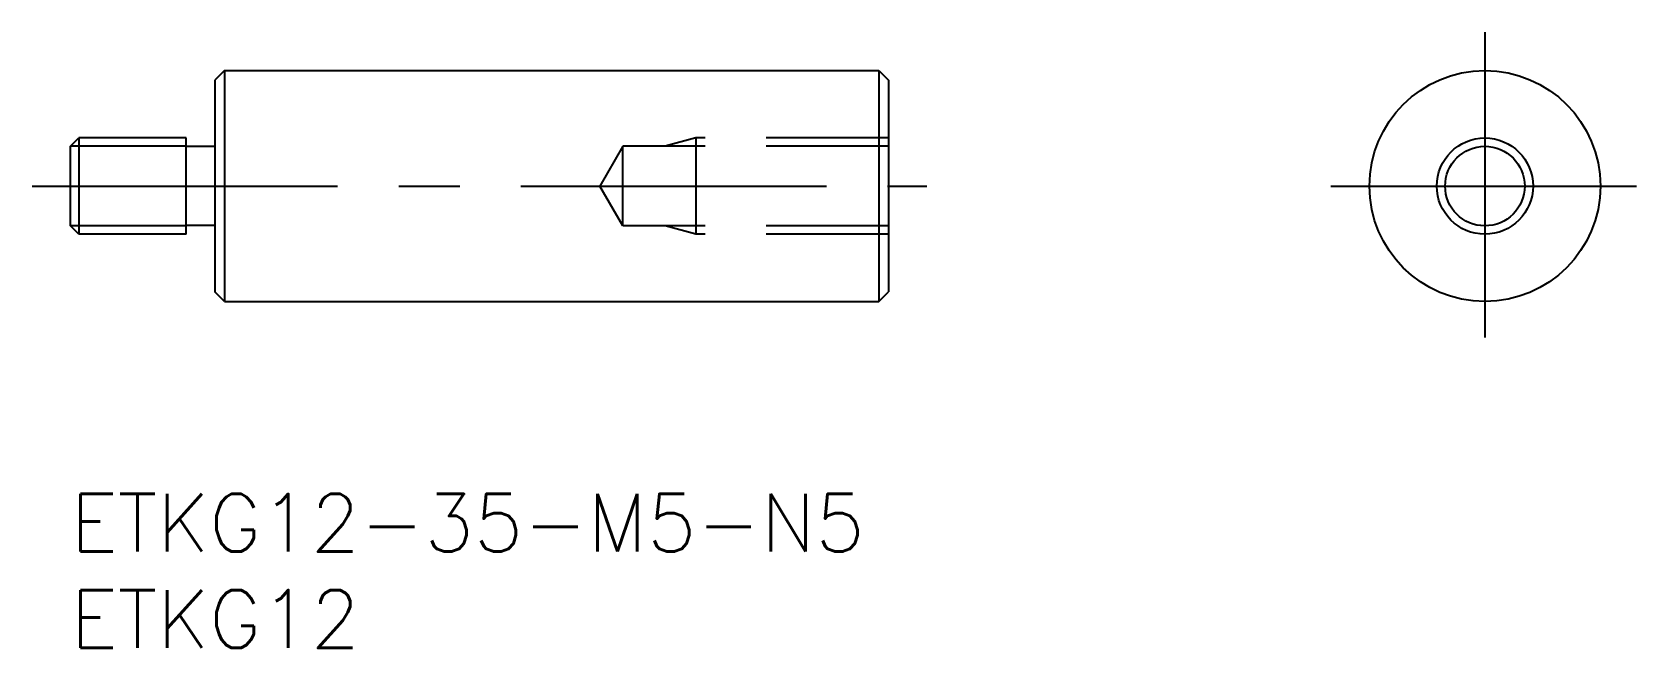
# Model space of a CAD drawing. Extents: x -2 to 81.5, y -8 to 24.
import ezdxf

# ---------------------------------------------------------------- set-up
doc = ezdxf.new("R2010")
doc.units = 0
doc.header["$LTSCALE"] = 0.5
doc.linetypes.add('CENTER', pattern=[50.8, 31.75, -6.35, 6.35, -6.35])
doc.linetypes.add('DASHED', pattern=[19.05, 12.7, -6.35])
for name, color, linetype in [('MSM_CENTER', 1, 'CENTER'), ('MSM_CONTINUOUS', 7, 'CONTINUOUS'), ('MSM_DASHED', 4, 'DASHED'), ('MSM_NARROW', 5, 'CONTINUOUS'), ('MSM_PART_NUMBER', 7, 'CONTINUOUS')]:
    doc.layers.add(name, color=color, linetype=linetype)
doc.styles.get("Standard").update_dxf_attribs({"font": 'txt.shx', "height": 3, "bigfont": 'bigfont.shx'})

# ---------------------------------------------------------------- blocks, each defined once
blk = doc.blocks.new('*U4')
at = {"layer": 'MSM_PART_NUMBER'}
blk.add_text('ETKG12-35-M5-N5', height=3, dxfattribs=at).set_placement((0, -3))
blk = doc.blocks.new('*U5')
at = {"layer": 'MSM_PART_NUMBER'}
blk.add_text('ETKG12', height=3, dxfattribs=at).set_placement((0, -8))

msp = doc.modelspace()

# ---------------------------------------------------------------- linework, layer by layer
at = {"layer": 'MSM_CENTER'}
for p, q in [((73.5, 24), (73.5, 8)), ((-2, 16), (44.5, 16)), ((65.5, 16), (81.5, 16))]:
    msp.add_line(p, q, dxfattribs=at)
at = {"layer": 'MSM_CONTINUOUS'}
for p, q in [((8, 22), (7.5, 21.5)), ((8, 22), (42, 22)), ((8, 22), (8, 10)), ((42, 22), (42, 10)), ((42, 22), (42.5, 21.5)), ((7.5, 21.5), (7.5, 10.5)), ((42.5, 21.5), (42.5, 10.5)), ((0, 18.067), (0.433, 18.5)), ((6, 18.5), (0.433, 18.5)), ((0.433, 18.5), (0.433, 13.5)), ((6, 13.5), (6, 18.5)), ((0, 13.933), (0, 18.067)), ((7.5, 18.05), (6, 18.05)), ((0.433, 13.5), (0, 13.933)), ((6, 13.5), (0.433, 13.5)), ((7.5, 13.95), (6, 13.95)), ((8, 10), (7.5, 10.5)), ((42, 10), (42.5, 10.5)), ((8, 10), (42, 10))]:
    msp.add_line(p, q, dxfattribs=at)
for radius in [6, 2.067]:
    msp.add_circle((73.5, 16), radius, dxfattribs=at)
at = {"layer": 'MSM_DASHED'}
for p, q in [((32.5, 18.5), (30.9, 18.067)), ((42.5, 18.5), (32.5, 18.5)), ((32.5, 18.5), (32.5, 13.5)), ((28.693, 18.067), (27.5, 16)), ((42.5, 18.067), (28.693, 18.067)), ((28.693, 13.933), (28.693, 18.067)), ((28.693, 13.933), (27.5, 16)), ((42.5, 13.933), (28.693, 13.933)), ((32.5, 13.5), (30.9, 13.933)), ((42.5, 13.5), (32.5, 13.5))]:
    msp.add_line(p, q, dxfattribs=at)
at = {"layer": 'MSM_NARROW'}
for p, q in [((6, 18.067), (0, 18.067)), ((6, 13.933), (0, 13.933))]:
    msp.add_line(p, q, dxfattribs=at)
msp.add_circle((73.5, 16), 2.5, dxfattribs=at)

# ---------------------------------------------------------------- block references
at = {"layer": 'MSM_CONTINUOUS'}
for name in ['*U4', '*U5']:
    msp.add_blockref(name, (0, 0), dxfattribs=at)

doc.saveas('drawing.dxf')
